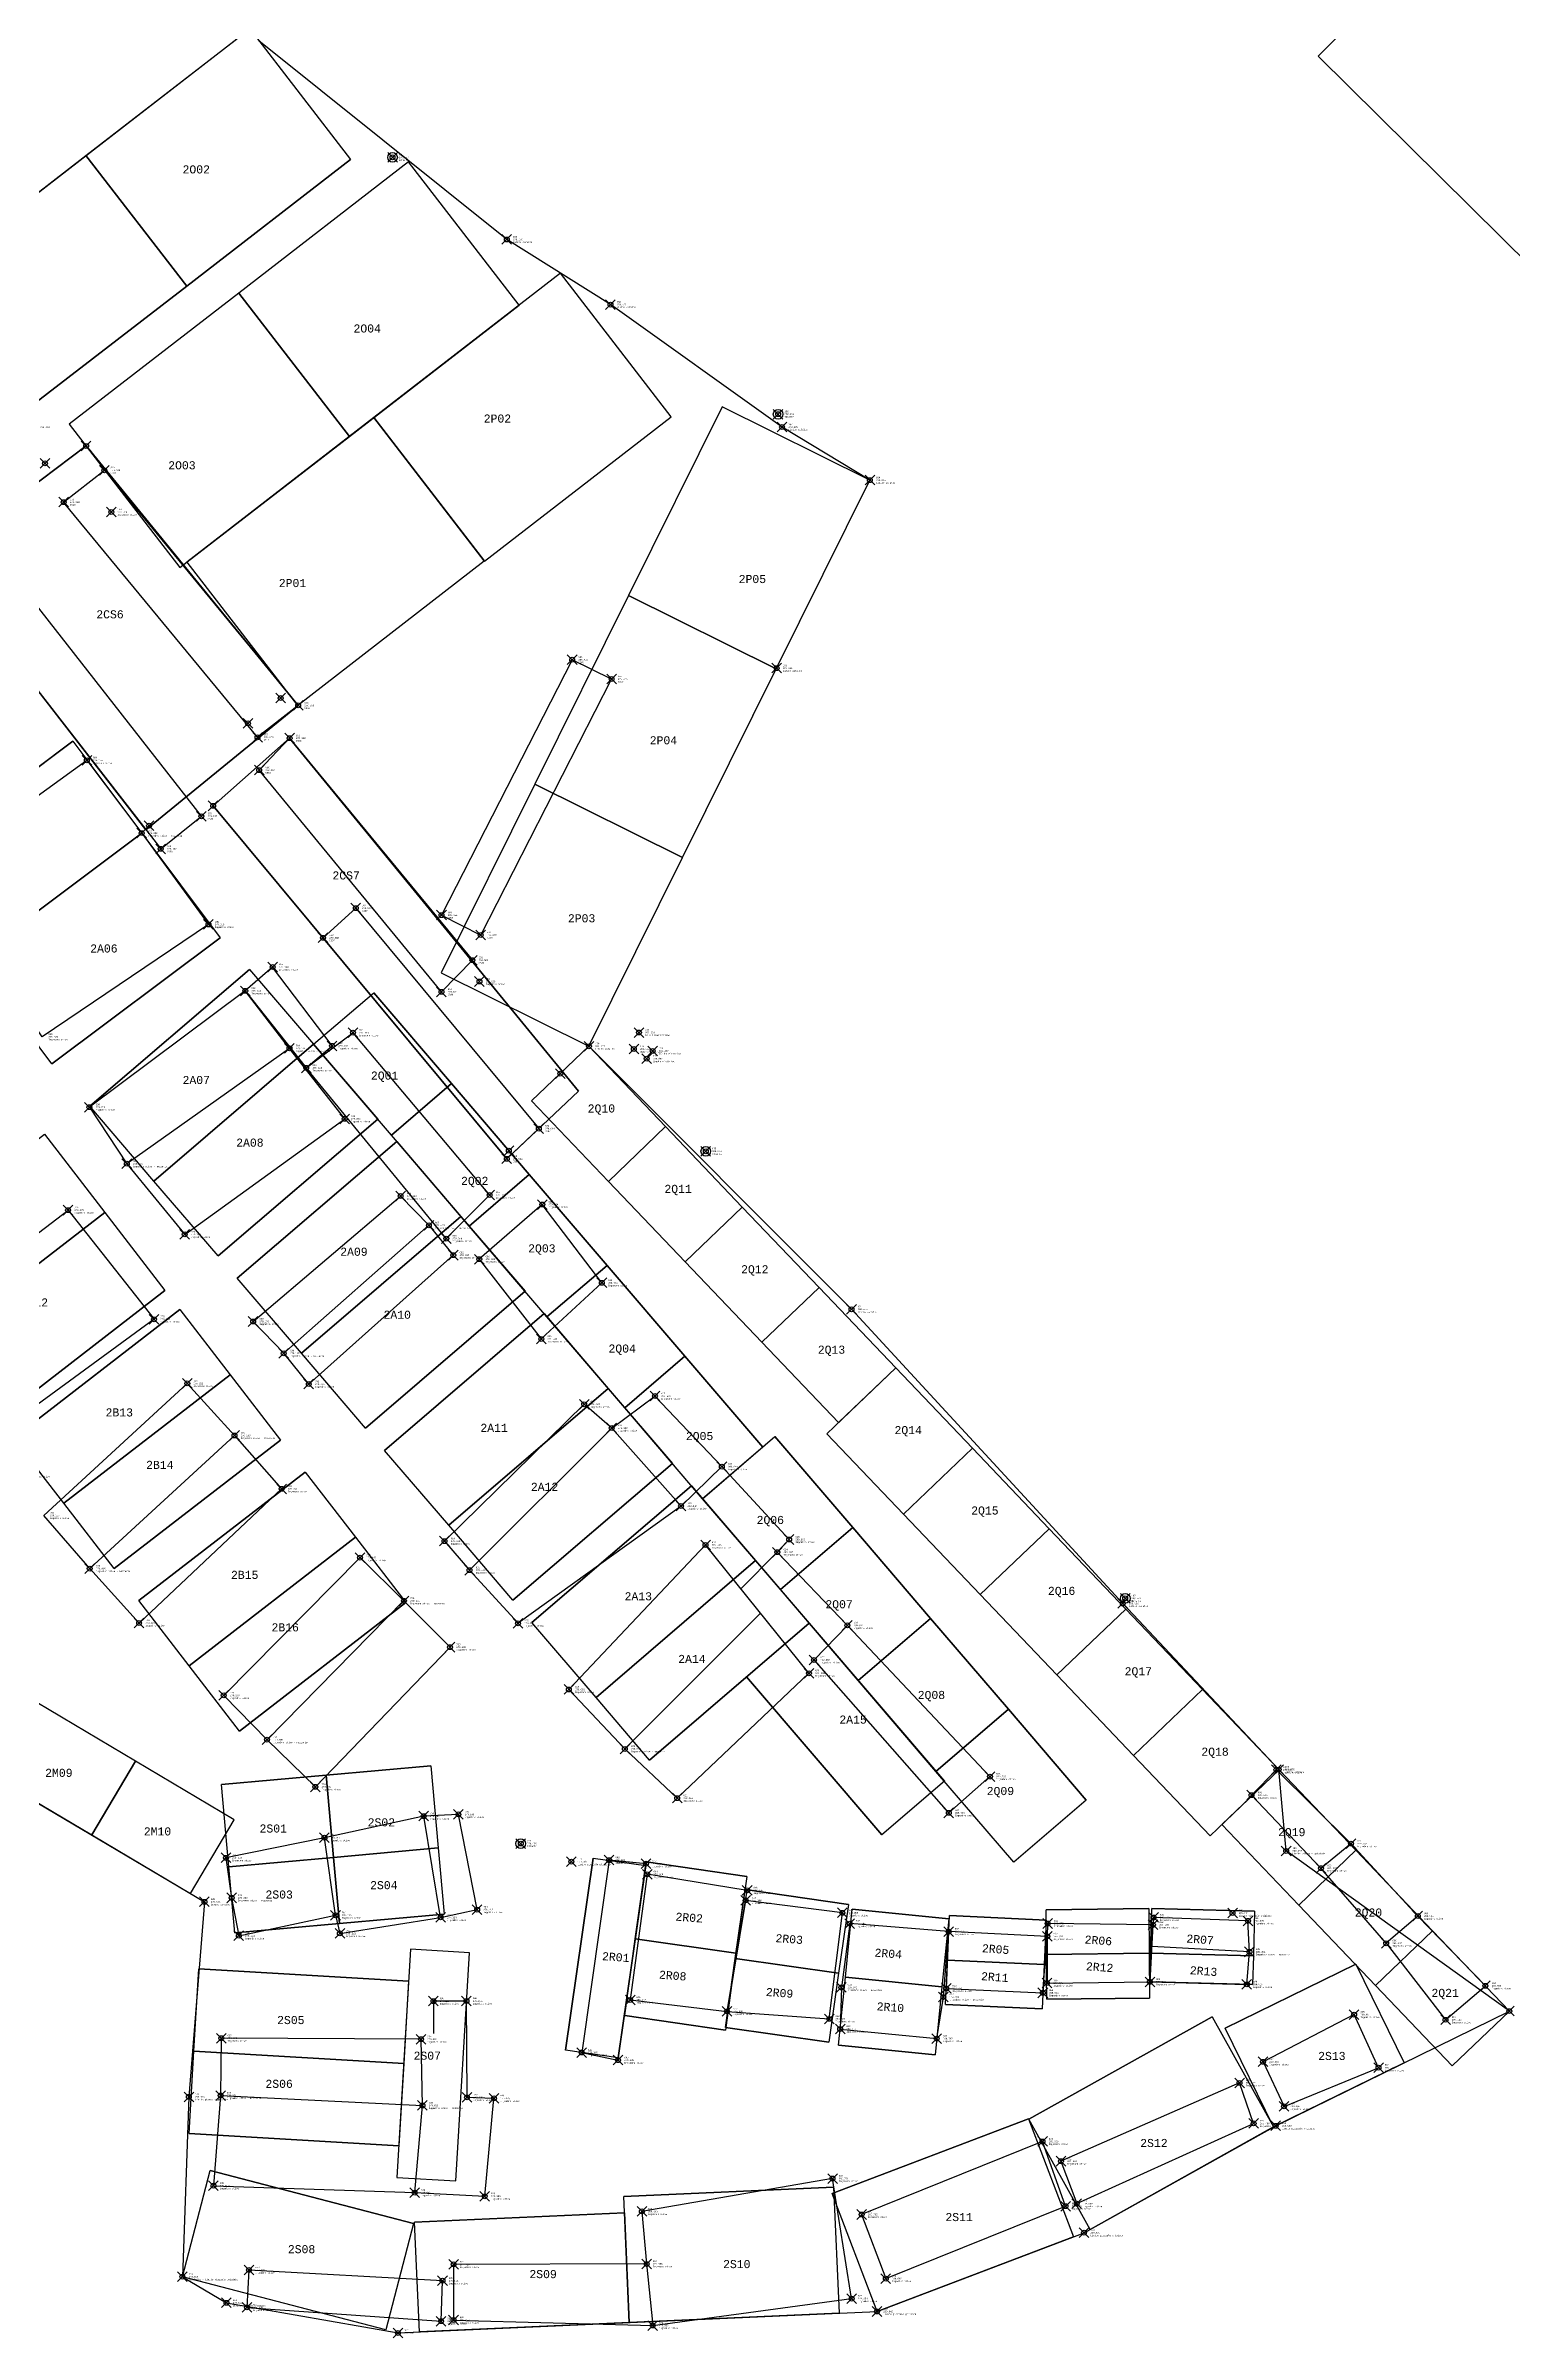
# Model space of a CAD drawing. Extents: x -300 to 752999, y -82189 to 306044.
# Drawn here: x 298409 to 389211, y 949 to 142459 of the extents above; entities that cross this region are included whole.
import ezdxf
from ezdxf.enums import TextEntityAlignment as Align

# ---------------------------------------------------------------- set-up
doc = ezdxf.new("R2010")
doc.units = 0
doc.header["$PDMODE"] = 35
doc.header["$PDSIZE"] = 300
for name, color, linetype, lineweight in [('WF ingombro stive 2', 1, 'Continuous', 30), ('WF lato di accesso', 40, 'Continuous', 30), ('WF piazzole', 6, 'Continuous', 30)]:
    doc.layers.add(name, color=color, linetype=linetype, lineweight=lineweight)
doc.layers.add('WF nome aree GPS', color=7, linetype='Continuous')
doc.layers.add('WF nuovi punti', color=6, linetype='Continuous')
doc.styles.get("Standard").update_dxf_attribs({"font": 'consola.ttf', "height": 500})
picture_1 = doc.add_image_def('image1.png', size_in_pixel=(2160, 1440))

# ---------------------------------------------------------------- blocks, each defined once
blk = doc.blocks.new('rilievo 2')
at = {"color": 8}
for p, q in [((389071, -472403), (379769, -479413, -1495)), ((402192, -488448, -1924), (389071, -472403)), ((379769, -479413, -1495), (392754, -496141, -1795)), ((392754, -496141, -1795), (402192, -488448, -1924)), ((401659, -490472, -1933), (396928, -494658, -1865)), ((419536, -512303, -1951), (401659, -490472, -1933)), ((396928, -494658, -1865), (415097, -516482, -1944)), ((415097, -516482, -1944), (419536, -512303, -1951))]:
    blk.add_line(p, q, dxfattribs=at)
for points in [[(377957, -551519, -1580), (396391, -562427, -1455), (395427, -574492, -1317), (395026, -585611, -1377), (397751, -587224, -1981), (408367, -589089, -2210), (438006, -587763, -2348), (450817, -582890, -2520), (462675, -576278, -2454), (477131, -569186, -2633), (463320, -559281, -2554), (462858, -554252, -2417), (453210, -543978, -2458), (436425, -525791, -2385), (420179, -509524, -2064), (431791, -486142, -2181), (437562, -474517, -1956), (432131, -471235, -1903), (421510, -463664, -1858), (415096, -459635, -1816), (399752, -447354, -1648)], [(382780, -503622, -1672), (392506, -496343, -1791)], [(401649, -509653, -1843), (391588, -516788, -1688)], [(401296, -528511, -1867), (410278, -520596, -1916)], [(421587, -533133, -1983), (424264, -531154, -2085), (428403, -535519, -2122), (425881, -537955, -2046)], [(421587, -533133, -1983), (425881, -537955, -2046), (415793, -545205, -1872), (412792, -541920, -1829)], [(389292, -541824, -1156), (398253, -533590, -1788)], [(428403, -535519, -2122), (432567, -540025, -2096), (431834, -540810, -2010), (429576, -543068, -2063)], [(418937, -549298, -1909), (422403, -552975, -1899), (425641, -556017, -1906), (433792, -548296, -2137), (427396, -540363, -2025), (418937, -549298, -1909)], [(434108, -547473, -2086), (436173, -545333, -2119), (431834, -540810, -2010)], [(400261, -552403, -1693), (408719, -543804, -1748)], [(422403, -552975, -1899), (430797, -544581, -2085)], [(436173, -545333, -2119), (444994, -554686, -2254), (442445, -556926, -2228), (434108, -547473, -2086)], [(404499, -563260, -1873), (404770, -564382, -1870), (411005, -563390, -1877), (409958, -557129, -1846), (403814, -558463, -1789)], [(411005, -563390, -1877), (413263, -562912, -1887), (412103, -557024, -1851), (409958, -557129, -1846)], [(465473, -560350, -2460), (467330, -558833, -2639), (471465, -563309, -2444), (469510, -564992, -2454), (465473, -560350, -2460)], [(469510, -564992, -2454), (473181, -569722, -2475), (475648, -567625, -2485), (471465, -563309, -2444)], [(461050, -565522, -2530), (455004, -565196, -2384)], [(412638, -574521, -1951), (412603, -568564, -1906), (410561, -568568, -1868), (410561, -570568, -1868)], [(397393, -574408, -1720), (409879, -575021, -1906)], [(409402, -580413, -1923), (413729, -580637, -1938), (414305, -574581, -1917), (412638, -574521, -1951)], [(423749, -584822, -2135), (411806, -584847, -1972), (411800, -588289, -2092), (424127, -588631, -1635)]]:
    blk.add_polyline3d(points, dxfattribs=at)
at = {"color": 1}
for points in [[(390196, -473910, -1646), (402192, -488448, -1924), (399675, -490419, -1966), (387678, -475877, -1633)], [(384664, -480543, -1622), (382178, -482538, -1566), (393683, -497319, -1795), (396201, -495301, -1854)], [(411057, -501414, -2060), (413481, -502645, -2065), (421582, -486816, -2046), (419142, -485623, -2042)], [(399778, -492449, -1985), (401659, -490472, -1933), (412968, -504203, -2023), (411054, -506163, -1970)], [(403726, -502818, -1908), (405753, -500982, -1940), (417077, -514618, -1947), (415097, -516482, -1944)]]:
    blk.add_polyline3d(points, close=True, dxfattribs=at)
at = {"color": 8}
for points in [[(389114, -491843, -1792), (392506, -496343, -1791), (396638, -501993, -1839), (386353, -508947, -1682), (382780, -503622, -1672), (379429, -498842, -1561)], [(400608, -504624, -1853), (398914, -506100, -1848), (402688, -510860, -1846), (404286, -509500, -1852)], [(398914, -506100, -1848), (389272, -513293, -1682), (391588, -516788, -1688), (395169, -521155, -1838), (405069, -514014, -1918), (401649, -509653, -1843)], [(405576, -508685, -1878), (414034, -518722, -1947), (411355, -521417, -1946), (402688, -510860, -1846)], [(408527, -518786, -1879), (410278, -520596, -1916), (411786, -522443, -1959), (402844, -530413, -1878), (401296, -528511, -1867), (399401, -526544, -1817)], [(417296, -519313, -1967), (413393, -522691, -1941), (417231, -527624, -1998), (420978, -524152, -2036)], [(387951, -519659, -1616), (393272, -526405, -1688), (383711, -533397, -1597), (378575, -526813, -1499)], [(386452, -538535, -1704), (395327, -530373, -1769), (398253, -533590, -1788), (401162, -536895, -1750), (392346, -545189, -1588), (389292, -541824, -1156)], [(411241, -540125, -1890), (412792, -541920, -1829), (421587, -533133, -1983), (419887, -531663, -1989)], [(397583, -549663, -1712), (400261, -552403, -1693), (403251, -555320, -1760), (411585, -546682, -1823), (408734, -543819, -1748), (406017, -541146, -1744)], [(461177, -555831, -2445), (465473, -560350, -2460), (467330, -558833, -2639), (462716, -554261, -2444)], [(398071, -562182, -1760), (398516, -564527, -1808), (404499, -563260, -1873), (403814, -558463, -1789), (397719, -559707, -1641)], [(423712, -560071, -1959), (421430, -559852, -1931), (419730, -571749, -1973), (421976, -572218, -1986)], [(429970, -561720, -2052), (423790, -560727, -1943), (422732, -568498, -2024), (428723, -569205, -2083)], [(435862, -563106, -2184), (429876, -562341, -1905), (428723, -569205, -2083), (435053, -569669, -2170)], [(442432, -564272, -2343), (436313, -563779, -2226), (435797, -567724, -2120), (435726, -570294, -2166), (441701, -570888, -2245), (442108, -568315, -2181)], [(448540, -564564, -2380), (442432, -564272, -2343), (442287, -567785, -2195), (448264, -568057, -2327)], [(455076, -563850, -2402), (448562, -563769, -2420), (448540, -564564, -2380), (448528, -567453, -2298), (454887, -567379, -2353)], [(460884, -567533, -2462), (461050, -565522, -2530), (460958, -563607, -2462), (455116, -563395, -2442), (455076, -563850, -2402), (454887, -567379, -2353)], [(467524, -569403, -2500), (461888, -572321, -2425), (463190, -575076, -2505), (469037, -572685, -2606)], [(396948, -579986, -1932), (409402, -580413, -1923), (409879, -575021, -1906), (409793, -570926, -1903), (397429, -570864, -1838), (397393, -574408, -1720)], [(460436, -573627, -2465), (449384, -578467, -2342), (450360, -581094, -2394), (461306, -576130, -2496)], [(449669, -581251, -2289), (448246, -577248, -2294), (437050, -581764, -2209), (438546, -585727, -2348)], [(436436, -586966, -2338), (435253, -579541, -2230), (423454, -581572, -2046), (423749, -584822, -2135), (424127, -588631, -1635)], [(411119, -585858, -1960), (399146, -585198, -1910), (399019, -587506, -2084), (411031, -588361, -2092)]]:
    blk.add_polyline3d(points, close=True, dxfattribs=at)
at = {"color": 1}
for centre in [(408027, -454559, -1799), (431887, -470441, -1896), (427411, -516021, -2067), (453362, -543663, -2469), (415962, -558827, -1865)]:
    blk.add_circle(centre, 300, dxfattribs=at)
at = {"color": 8}
for p in [(408027, -454559, -1799), (415096, -459635, -1816), (421510, -463664, -1858), (431887, -470441, -1896), (432131, -471235, -1903), (390196, -473910, -1646), (437562, -474517, -1956), (387678, -475877, -1633), (390625, -476489, -1645), (419142, -485623, -2042), (431791, -486142, -2181), (421582, -486816, -2046), (402192, -488448, -1924), (399675, -490419, -1966), (401659, -490472, -1933), (389114, -491843, -1792), (399778, -492449, -1985), (392506, -496343, -1791), (396201, -495301, -1854), (393683, -497319, -1795), (396638, -501993, -1839), (405753, -500982, -1940), (411057, -501414, -2060), (403726, -502818, -1908), (413481, -502645, -2065), (400608, -504624, -1853), (412968, -504203, -2023), (398914, -506100, -1848), (411054, -506163, -1970), (413405, -505521, -2067), (405576, -508685, -1878), (423273, -508677, -2031), (401649, -509653, -1843), (404286, -509500, -1852), (420179, -509524, -2064), (422959, -509696, -2133), (423756, -510291, -2029), (424122, -509815, -2060), (402688, -510860, -1846), (389272, -513293, -1682), (405069, -514014, -1918), (417077, -514618, -1947), (415097, -516482, -1944), (427411, -516021, -2067), (391588, -516788, -1688), (408527, -518786, -1879), (414034, -518722, -1947), (417296, -519313, -1967), (387951, -519659, -1616), (410278, -520596, -1916), (395169, -521155, -1838), (411355, -521417, -1946), (411786, -522443, -1959), (413393, -522691, -1941), (420978, -524152, -2036), (393272, -526405, -1688), (436425, -525791, -2385), (399401, -526544, -1817), (417231, -527624, -1998), (401296, -528511, -1867), (395327, -530373, -1769), (402844, -530413, -1878), (419887, -531663, -1989), (424264, -531154, -2085), (421587, -533133, -1983), (398253, -533590, -1788), (428403, -535519, -2122), (401162, -536895, -1750), (425881, -537955, -2046), (411241, -540125, -1890), (427396, -540363, -2025), (432567, -540025, -2096), (389292, -541824, -1156), (406017, -541146, -1744), (412792, -541920, -1829), (431834, -540810, -2010), (408734, -543819, -1748), (453210, -543978, -2458), (453362, -543663, -2469), (392346, -545189, -1588), (415793, -545205, -1872), (436173, -545333, -2119), (411585, -546682, -1823), (434108, -547473, -2086), (433792, -548296, -2137), (397583, -549663, -1712), (418937, -549298, -1909), (400261, -552403, -1693), (422403, -552975, -1899), (444994, -554686, -2254), (462716, -554261, -2444), (462858, -554252, -2417), (403251, -555320, -1760), (425641, -556017, -1906), (461177, -555831, -2445), (409958, -557129, -1846), (412103, -557024, -1851), (442445, -556926, -2228), (403814, -558463, -1789), (415962, -558827, -1865), (467330, -558833, -2639), (397719, -559707, -1641), (419091, -559946, -1954), (421430, -559852, -1931), (423712, -560071, -1959), (463320, -559281, -2554), (465473, -560350, -2460), (423790, -560727, -1943), (429970, -561720, -2052), (396391, -562427, -1455), (398071, -562182, -1760), (413263, -562912, -1887), (429876, -562341, -1905), (435862, -563106, -2184), (460001, -563122, -2448), (398516, -564527, -1808), (404499, -563260, -1873), (404770, -564382, -1870), (411005, -563390, -1877), (436313, -563779, -2226), (442432, -564272, -2343), (448540, -564564, -2380), (448562, -563769, -2420), (455076, -563850, -2402), (455116, -563395, -2442), (460958, -563607, -2462), (471465, -563309, -2444), (461050, -565522, -2530), (469510, -564992, -2454), (448528, -567453, -2298), (454887, -567379, -2353), (410561, -568568, -1868), (412603, -568564, -1906), (422732, -568498, -2024), (435797, -567724, -2120), (442108, -568315, -2181), (442287, -567785, -2195), (448264, -568057, -2327), (460884, -567533, -2462), (475648, -567625, -2485), (428723, -569205, -2083), (435053, -569669, -2170), (467524, -569403, -2500), (473181, -569722, -2475), (477131, -569186, -2633), (397429, -570864, -1838), (409793, -570926, -1903), (435726, -570294, -2166), (441701, -570888, -2245), (419730, -571749, -1973), (421976, -572218, -1986), (461888, -572321, -2425), (469037, -572685, -2606), (395427, -574492, -1317), (397393, -574408, -1720), (412638, -574521, -1951), (460436, -573627, -2465), (409879, -575021, -1906), (414305, -574581, -1917), (463190, -575076, -2505), (448246, -577248, -2294), (461306, -576130, -2496), (462675, -576278, -2454), (449384, -578467, -2342), (396948, -579986, -1932), (435253, -579541, -2230), (409402, -580413, -1923), (413729, -580637, -1938), (423454, -581572, -2046), (449669, -581251, -2289), (450360, -581094, -2394), (437050, -581764, -2209), (450817, -582890, -2520), (395026, -585611, -1377), (399146, -585198, -1910), (411806, -584847, -1972), (423749, -584822, -2135), (438546, -585727, -2348), (397751, -587224, -1981), (411119, -585858, -1960), (436436, -586966, -2338), (399019, -587506, -2084), (411031, -588361, -2092), (411800, -588289, -2092), (424127, -588631, -1635), (438006, -587763, -2348), (408367, -589089, -2210)]:
    blk.add_point(p, dxfattribs=at)
for s, p in [('270.193', (408416, -454559, -1799)), ('191', (408416, -454392, -1799)), ('Idrante', (408416, -454726, -1799)), ('270.176', (415485, -459635, -1816)), ('189', (415485, -459468, -1816)), ('Limite asfalto', (415485, -459802, -1816)), ('188', (421899, -463498, -1858)), ('270.133', (421899, -463664, -1858)), ('Limite asfalto', (421899, -463831, -1858)), ('270.448', (386226, -471237, -1543)), ('186', (432276, -470274, -1896)), ('270.096', (432276, -470441, -1896)), ('Idrante', (432276, -470608, -1896)), ('187', (432520, -471068, -1903)), ('270.089', (432520, -471235, -1903)), ('Limite asfalto', (432520, -471402, -1903)), ('CS10', (390585, -474077, -1646)), ('549', (390585, -473743, -1646)), ('270.346', (390585, -473910, -1646)), ('184', (437951, -474350, -1956)), ('270.035', (437951, -474517, -1956)), ('Limite asfalto', (437951, -474683, -1956)), ('CS10', (388067, -476044, -1633)), ('550', (388067, -475710, -1633)), ('270.358', (388067, -475877, -1633)), ('270.346', (391014, -476489, -1645)), ('194', (391014, -476322, -1645)), ('Ingombro stive', (391014, -476656, -1645)), ('CS09', (419531, -485790, -2042)), ('565', (419531, -485456, -2042)), ('269.950', (419531, -485623, -2042)), ('566', (421971, -486649, -2046)), ('269.945', (421971, -486816, -2046)), ('183', (432180, -485976, -2181)), ('269.811', (432180, -486142, -2181)), ('Limite asfalto', (432180, -486309, -2181)), ('CS09', (421971, -486983, -2046)), ('CS10', (402581, -488615, -1924)), ('558', (402581, -488281, -1924)), ('270.068', (402581, -488448, -1924)), ('CS10', (400064, -490585, -1966)), ('557', (400064, -490252, -1966)), ('270.025', (400064, -490419, -1966)), ('CS08', (402048, -490638, -1933)), ('559', (402048, -490305, -1933)), ('270.058', (402048, -490472, -1933)), ('588', (389503, -491676, -1792)), ('270.199', (389503, -491843, -1792)), ('Ingombro stive', (389503, -492010, -1792)), ('560', (400167, -492282, -1985)), ('270.007', (400167, -492449, -1985)), ('CS08', (400167, -492616, -1985)), ('556', (396589, -495134, -1854)), ('270.137', (396589, -495301, -1854)), ('587', (392895, -496176, -1791)), ('270.200', (392895, -496343, -1791)), ('Ingombro stive - mezzeria', (392895, -496510, -1791)), ('CS06', (396589, -495468, -1854)), ('CS06', (394072, -497486, -1795)), ('555', (394072, -497152, -1795)), ('270.197', (394072, -497319, -1795)), ('567', (406142, -500815, -1940)), ('270.051', (406142, -500982, -1940)), ('586', (397027, -501827, -1839)), ('270.153', (397027, -501993, -1839)), ('Ingombro stive', (397027, -502160, -1839)), ('CS07', (406142, -501149, -1940)), ('CS09', (411446, -501581, -2060)), ('564', (411446, -501247, -2060)), ('269.932', (411446, -501414, -2060)), ('CS07', (404115, -502985, -1908)), ('568', (404115, -502651, -1908)), ('270.083', (404115, -502818, -1908)), ('CS09', (413870, -502812, -2065)), ('563', (413870, -502479, -2065)), ('269.926', (413870, -502645, -2065)), ('589', (400997, -504457, -1853)), ('270.138', (400997, -504624, -1853)), ('Ingombro stive', (400997, -504791, -1853)), ('CS08', (413357, -504370, -2023)), ('562', (413357, -504036, -2023)), ('269.968', (413357, -504203, -2023)), ('590', (399303, -505934, -1848)), ('270.143', (399303, -506100, -1848)), ('Ingombro stive', (399303, -506267, -1848)), ('CS08', (411443, -506330, -1970)), ('561', (411443, -505997, -1970)), ('270.021', (411443, -506163, -1970)), ('181', (413794, -505355, -2067)), ('269.925', (413794, -505521, -2067)), ('Ingombro stive', (413794, -505688, -2067)), ('585', (386742, -508781, -1682)), ('270.309', (386742, -508947, -1682)), ('Ingombro stive', (386742, -509114, -1682)), ('594', (402038, -509486, -1843)), ('592', (404675, -509333, -1852)), ('591', (405965, -508518, -1878)), ('270.113', (405965, -508685, -1878)), ('Ingombro stive', (405965, -508852, -1878)), ('174', (420568, -509358, -2064)), ('179', (423662, -508510, -2031)), ('269.961', (423662, -508677, -2031)), ('Palo illuminazione', (423662, -508844, -2031)), ('270.149', (402038, -509653, -1843)), ('Ingombro stive - mezzeria', (402038, -509819, -1843)), ('593', (403077, -510693, -1846)), ('270.145', (403077, -510860, -1846)), ('270.139', (404675, -509500, -1852)), ('Ingombro stive', (404675, -509666, -1852)), ('269.927', (420568, -509524, -2064)), ('Limite asfalto', (420568, -509691, -2064)), ('Quadro elettrico', (423348, -509862, -2133)), ('269.858', (423348, -509696, -2133)), ('178', (423348, -509529, -2133)), ('Quadro elettrico', (424145, -510458, -2029)), ('177', (424145, -510124, -2029)), ('269.962', (424145, -510291, -2029)), ('Quadro elettrico', (424511, -509982, -2060)), ('176', (424511, -509648, -2060)), ('269.932', (424511, -509815, -2060)), ('Ingombro stive', (403077, -511027, -1846)), ('598', (389661, -513126, -1682)), ('270.310', (389661, -513293, -1682)), ('Ingombro stive', (389661, -513459, -1682)), ('595', (405458, -513847, -1918)), ('270.073', (405458, -514014, -1918)), ('Ingombro stive', (405458, -514180, -1918)), ('CS07', (417466, -514785, -1947)), ('570', (417466, -514451, -1947)), ('270.044', (417466, -514618, -1947)), ('569', (415486, -516316, -1944)), ('270.048', (415486, -516482, -1944)), ('175', (427800, -515854, -2067)), ('269.924', (427800, -516021, -2067)), ('Idrante', (427800, -516188, -2067)), ('597', (391977, -516622, -1688)), ('270.303', (391977, -516788, -1688)), ('Ingombro stive - mezzeria', (391977, -516955, -1688)), ('CS07', (415486, -516649, -1944)), ('604', (408916, -518619, -1879)), ('270.113', (408916, -518786, -1879)), ('Ingombro stive', (408916, -518952, -1879)), ('270.045', (414423, -518722, -1947)), ('606', (414423, -518555, -1947)), ('Ingombro stive', (414423, -518889, -1947)), ('270.024', (417685, -519313, -1967)), ('607', (417685, -519146, -1967)), ('270.375', (388340, -519659, -1616)), ('774', (388340, -519492, -1616)), ('Ingombro stive', (388340, -519826, -1616)), ('270.076', (410667, -520596, -1916)), ('603', (410667, -520429, -1916)), ('Ingombro stive - mezzeria', (410667, -520763, -1916)), ('Ingombro stive', (417685, -519480, -1967)), ('596', (395558, -520988, -1838)), ('270.154', (395558, -521155, -1838)), ('Ingombro stive', (395558, -521322, -1838)), ('270.046', (411744, -521417, -1946)), ('605', (411744, -521251, -1946)), ('Ingombro stive', (411744, -521584, -1946)), ('270.032', (412175, -522443, -1959)), ('602', (412175, -522276, -1959)), ('Ingombro stive', (412175, -522610, -1959)), ('608', (413782, -522524, -1941)), ('270.050', (413782, -522691, -1941)), ('Ingombro stive', (413782, -522858, -1941)), ('269.955', (421367, -524152, -2036)), ('610', (421367, -523985, -2036)), ('Ingombro stive', (421367, -524318, -2036)), ('270.304', (393661, -526405, -1688)), ('775', (393661, -526238, -1688)), ('599', (399790, -526378, -1817)), ('171', (436814, -525624, -2385)), ('269.606', (436814, -525791, -2385)), ('Limite asfalto', (436814, -525958, -2385)), ('Ingombro stive', (393661, -526571, -1688)), ('270.175', (399790, -526544, -1817)), ('Ingombro stive', (399790, -526711, -1817)), ('609', (417620, -527457, -1998)), ('269.993', (417620, -527624, -1998)), ('Ingombro stive', (417620, -527791, -1998)), ('600', (401685, -528344, -1867)), ('270.125', (401685, -528511, -1867)), ('Ingombro stive - mezzeria', (401685, -528678, -1867)), ('270.222', (395716, -530373, -1769)), ('786', (395716, -530206, -1769)), ('Ingombro stive', (395716, -530540, -1769)), ('601', (403233, -530246, -1878)), ('270.113', (403233, -530413, -1878)), ('Ingombro stive', (403233, -530579, -1878)), ('613', (420276, -531496, -1989)), ('270.003', (420276, -531663, -1989)), ('Ingombro stive', (420276, -531830, -1989)), ('269.907', (424653, -531154, -2085)), ('611', (424653, -530987, -2085)), ('Ingombro stive', (424653, -531321, -2085)), ('787', (398642, -533423, -1788)), ('270.008', (421976, -533133, -1983)), ('612', (421976, -532966, -1983)), ('Ingombro stive', (421976, -533299, -1983)), ('270.203', (398642, -533590, -1788)), ('Ingombro stive - mezzeria', (398642, -533756, -1788)), ('Ingombro stive', (385634, -536141, -1648)), ('617', (428792, -535352, -2122)), ('269.869', (428792, -535519, -2122)), ('Ingombro stive', (428792, -535686, -2122)), ('270.241', (401551, -536895, -1750)), ('788', (401551, -536728, -1750)), ('Ingombro stive', (401551, -537062, -1750)), ('616', (426270, -537788, -2046)), ('270.287', (386841, -538535, -1704)), ('785', (386841, -538368, -1704)), ('Ingombro stive', (386841, -538702, -1704)), ('269.946', (426270, -537955, -2046)), ('Ingombro stive', (426270, -538121, -2046)), ('270.101', (411630, -540125, -1890)), ('614', (411630, -539958, -1890)), ('Ingombro stive', (411630, -540292, -1890)), ('269.966', (427785, -540363, -2025)), ('618', (427785, -540197, -2025)), ('Ingombro stive', (427785, -540530, -2025)), ('625', (432956, -539858, -2096)), ('269.895', (432956, -540025, -2096)), ('Ingombro stive', (432956, -540192, -2096)), ('790', (389681, -541657, -1156)), ('270.836', (389681, -541824, -1156)), ('Ingombro stive - mezzeria', (389681, -541991, -1156)), ('270.247', (406406, -541146, -1744)), ('793', (406406, -540980, -1744)), ('Ingombro stive', (406406, -541313, -1744)), ('615', (413181, -541753, -1829)), ('270.163', (413181, -541920, -1829)), ('269.982', (432223, -540810, -2010)), ('624', (432223, -540643, -2010)), ('Ingombro stive', (432223, -540977, -2010)), ('Ingombro stive', (413181, -542087, -1829)), ('270.244', (409123, -543819, -1748)), ('794', (409123, -543652, -1748)), ('Ingombro stive - mezzeria', (409123, -543986, -1748)), ('269.533', (453599, -543978, -2458)), ('166', (453599, -543811, -2458)), ('Limite asfalto', (453599, -544145, -2458)), ('269.522', (453751, -543663, -2469)), ('167', (453751, -543496, -2469)), ('Idrante', (453751, -543829, -2469)), ('270.403', (392735, -545189, -1588)), ('789', (392735, -545022, -1588)), ('Ingombro stive', (392735, -545355, -1588)), ('225', (416182, -545039, -1872)), ('270.120', (416182, -545205, -1872)), ('Ingombro stive', (416182, -545372, -1872)), ('269.872', (436562, -545333, -2119)), ('623', (436562, -545166, -2119)), ('Ingombro stive', (436562, -545500, -2119)), ('270.169', (411974, -546682, -1823)), ('795', (411974, -546516, -1823)), ('Ingombro stive', (411974, -546849, -1823)), ('269.906', (434497, -547473, -2086)), ('622', (434497, -547306, -2086)), ('Ingombro stive', (434497, -547640, -2086)), ('628', (434181, -548130, -2137)), ('269.855', (434181, -548296, -2137)), ('Ingombro stive', (434181, -548463, -2137)), ('270.279', (397972, -549663, -1712)), ('792', (397972, -549496, -1712)), ('Ingombro stive', (397972, -549830, -1712)), ('619', (419326, -549131, -1909)), ('270.082', (419326, -549298, -1909)), ('Ingombro stive', (419326, -549464, -1909)), ('270.298', (400650, -552403, -1693)), ('791', (400650, -552236, -1693)), ('Ingombro stive - mezzeria', (400650, -552570, -1693)), ('620', (422792, -552809, -1899)), ('270.093', (422792, -552975, -1899)), ('Ingombro stive - mezzeria', (422792, -553142, -1899)), ('626', (445383, -554519, -2254)), ('269.737', (445383, -554686, -2254)), ('269.547', (463105, -554261, -2444)), ('657', (463105, -554095, -2444)), ('Ingombro stive', (463105, -554428, -2444)), ('269.575', (463247, -554252, -2417)), ('158', (463247, -554085, -2417)), ('Limite asfalto', (463247, -554419, -2417)), ('270.231', (403640, -555320, -1760)), ('796', (403640, -555153, -1760)), ('Ingombro stive', (403640, -555487, -1760)), ('621', (426030, -555850, -1906)), ('270.086', (426030, -556017, -1906)), ('Ingombro stive', (426030, -556183, -1906)), ('Ingombro stive', (445383, -554852, -2254)), ('658', (461566, -555664, -2445)), ('269.546', (461566, -555831, -2445)), ('Ingombro stive', (461566, -555998, -2445)), ('270.145', (410347, -557129, -1846)), ('706', (410347, -556963, -1846)), ('Ingombro stive', (410347, -557296, -1846)), ('270.140', (412492, -557024, -1851)), ('705', (412492, -556857, -1851)), ('Ingombro stive', (412492, -557191, -1851)), ('627', (442834, -556760, -2228)), ('269.763', (442834, -556926, -2228)), ('Ingombro stive', (442834, -557093, -2228)), ('270.203', (404203, -558463, -1789)), ('707', (404203, -558296, -1789)), ('Ingombro stive', (404203, -558630, -1789)), ('222', (416351, -558660, -1865)), ('270.126', (416351, -558827, -1865)), ('Idrante', (416351, -558994, -1865)), ('664', (467719, -558666, -2639)), ('269.352', (467719, -558833, -2639)), ('Ingombro stive', (467719, -558999, -2639)), ('270.350', (398108, -559707, -1641)), ('708', (398108, -559541, -1641)), ('Ingombro stive', (398108, -559874, -1641)), ('221', (419480, -559780, -1954)), ('270.037', (419480, -559946, -1954)), ('Limite piazzale ghiaiato', (419480, -560113, -1954)), ('643', (421819, -559685, -1931)), ('270.060', (421819, -559852, -1931)), ('Ingombro stive', (421819, -560018, -1931)), ('270.032', (424101, -560071, -1959)), ('642', (424101, -559904, -1959)), ('Ingombro stive', (424101, -560237, -1959)), ('159', (463709, -559115, -2554)), ('269.438', (463709, -559281, -2554)), ('Limite piazzale ghiaiato', (463709, -559448, -2554)), ('659', (465862, -560184, -2460)), ('269.532', (465862, -560350, -2460)), ('270.049', (424179, -560727, -1943)), ('641', (424179, -560560, -1943)), ('Ingombro stive', (424179, -560894, -1943)), ('269.940', (430359, -561720, -2052)), ('640', (430359, -561553, -2052)), ('Ingombro stive', (465862, -560517, -2460)), ('270.536', (396780, -562427, -1455)), ('138', (396780, -562260, -1455)), ('Limite asfalto', (396780, -562594, -1455)), ('270.232', (398460, -562182, -1760)), ('699', (398460, -562015, -1760)), ('Ingombro stive - mezzeria', (398460, -562348, -1760)), ('270.119', (404888, -563260, -1873)), ('701', (404888, -563093, -1873)), ('703', (411394, -563223, -1877)), ('270.105', (413652, -562912, -1887)), ('704', (413652, -562745, -1887)), ('Ingombro stive', (413652, -563079, -1887)), ('639', (430265, -562175, -1905)), ('270.086', (430265, -562341, -1905)), ('Ingombro stive', (430265, -562508, -1905)), ('Ingombro stive', (430359, -561887, -2052)), ('269.808', (436251, -563106, -2184)), ('638', (436251, -562939, -2184)), ('632', (455505, -563228, -2442)), ('160', (460390, -562955, -2448)), ('269.544', (460390, -563122, -2448)), ('663', (471854, -563142, -2444)), ('270.184', (398905, -564527, -1808)), ('700', (398905, -564360, -1808)), ('Ingombro stive', (404888, -563427, -1873)), ('270.121', (405159, -564382, -1870)), ('702', (405159, -564216, -1870)), ('Ingombro stive', (405159, -564549, -1870)), ('270.114', (411394, -563390, -1877)), ('Ingombro stive', (411394, -563557, -1877)), ('Ingombro stive', (436251, -563273, -2184)), ('637', (436702, -563612, -2226)), ('269.765', (436702, -563779, -2226)), ('Ingombro stive', (436702, -563946, -2226)), ('269.648', (442821, -564272, -2343)), ('636', (442821, -564105, -2343)), ('Ingombro stive', (442821, -564439, -2343)), ('635', (448929, -564397, -2380)), ('269.612', (448929, -564564, -2380)), ('634', (448951, -563602, -2420)), ('269.572', (448951, -563769, -2420)), ('Ingombro stive', (448951, -563936, -2420)), ('633', (455465, -563684, -2402)), ('269.589', (455465, -563850, -2402)), ('Ingombro stive', (455465, -564017, -2402)), ('269.549', (455505, -563395, -2442)), ('Ingombro stive', (455505, -563561, -2442)), ('Limite piazzale ghiaiato', (460390, -563289, -2448)), ('631', (461347, -563440, -2462)), ('269.529', (461347, -563607, -2462)), ('Ingombro stive', (461347, -563774, -2462)), ('269.548', (471854, -563309, -2444)), ('Ingombro stive', (471854, -563475, -2444)), ('Ingombro stive', (398905, -564694, -1808)), ('Ingombro stive', (448929, -564731, -2380)), ('269.462', (461439, -565522, -2530)), ('630', (461439, -565355, -2530)), ('Ingombro stive - mezzeria', (461439, -565689, -2530)), ('269.537', (469899, -564992, -2454)), ('660', (469899, -564825, -2454)), ('Ingombro stive', (469899, -565159, -2454)), ('655', (448917, -567286, -2298)), ('269.693', (448917, -567453, -2298)), ('656', (455276, -567213, -2353)), ('269.638', (455276, -567379, -2353)), ('629', (461273, -567366, -2462)), ('662', (476037, -567458, -2485)), ('270.123', (410950, -568568, -1868)), ('695', (410950, -568402, -1868)), ('Ingombro stive', (410950, -568735, -1868)), ('696', (412992, -568397, -1906)), ('270.085', (412992, -568564, -1906)), ('Ingombro stive', (412992, -568731, -1906)), ('269.967', (423121, -568498, -2024)), ('646', (423121, -568332, -2024)), ('Ingombro stive', (423121, -568665, -2024)), ('650', (436186, -567557, -2120)), ('269.872', (436186, -567724, -2120)), ('Ingombro stive - mezzeria', (436186, -567891, -2120)), ('269.810', (442497, -568315, -2181)), ('652', (442497, -568148, -2181)), ('Ingombro stive - mezzeria', (442497, -568481, -2181)), ('269.796', (442676, -567785, -2195)), ('653', (442676, -567618, -2195)), ('Ingombro stive', (442676, -567952, -2195)), ('654', (448653, -567890, -2327)), ('269.665', (448653, -568057, -2327)), ('Ingombro stive', (448653, -568224, -2327)), ('Ingombro stive', (448917, -567620, -2298)), ('Ingombro stive', (455276, -567546, -2353)), ('269.529', (461273, -567533, -2462)), ('Ingombro stive', (461273, -567700, -2462)), ('269.506', (476037, -567625, -2485)), ('Ingombro stive', (476037, -567792, -2485)), ('269.909', (429112, -569205, -2083)), ('647', (429112, -569038, -2083)), ('Ingombro stive', (429112, -569372, -2083)), ('269.821', (435442, -569669, -2170)), ('648', (435442, -569502, -2170)), ('Ingombro stive', (435442, -569836, -2170)), ('269.825', (436115, -570294, -2166)), ('649', (436115, -570127, -2166)), ('665', (467913, -569236, -2500)), ('269.491', (467913, -569403, -2500)), ('Ingombro stive', (467913, -569570, -2500)), ('269.516', (473570, -569722, -2475)), ('661', (473570, -569555, -2475)), ('Ingombro stive', (473570, -569889, -2475)), ('270.153', (397817, -570864, -1838)), ('697', (397817, -570697, -1838)), ('Ingombro stive', (397817, -571031, -1838)), ('694', (410182, -570760, -1903)), ('270.089', (410182, -570926, -1903)), ('Ingombro stive', (410182, -571093, -1903)), ('644', (420119, -571582, -1973)), ('270.018', (420119, -571749, -1973)), ('Ingombro stive', (436115, -570461, -2166)), ('269.747', (442090, -570888, -2245)), ('651', (442090, -570722, -2245)), ('Ingombro stive', (442090, -571055, -2245)), ('Ingombro stive', (420119, -571916, -1973)), ('270.006', (422365, -572218, -1986)), ('645', (422365, -572051, -1986)), ('Ingombro stive', (422365, -572384, -1986)), ('269.567', (462277, -572321, -2425)), ('667', (462277, -572154, -2425)), ('Ingombro stive', (462277, -572488, -2425)), ('666', (469426, -572518, -2606)), ('269.385', (469426, -572685, -2606)), ('Ingombro stive', (469426, -572852, -2606)), ('270.674', (395816, -574492, -1317)), ('139', (395816, -574326, -1317)), ('270.271', (397782, -574408, -1720)), ('698', (397782, -574242, -1720)), ('Ingombro stive - mezzeria', (397782, -574575, -1720)), ('270.040', (413027, -574521, -1951)), ('692', (413027, -574355, -1951)), ('691', (414694, -574414, -1917)), ('270.075', (414694, -574581, -1917)), ('670', (460825, -573461, -2465)), ('269.527', (460825, -573627, -2465)), ('Ingombro stive', (460825, -573794, -2465)), ('Limite piazzale ghiaiato', (395816, -574659, -1317)), ('270.086', (410267, -575021, -1906)), ('693', (410267, -574854, -1906)), ('Ingombro stive - mezzeria', (410267, -575188, -1906)), ('Ingombro stive', (413027, -574688, -1951)), ('Ingombro stive', (414694, -574748, -1917)), ('669', (461695, -575963, -2496)), ('269.486', (463579, -575076, -2505)), ('668', (463579, -574909, -2505)), ('Ingombro stive', (463579, -575243, -2505)), ('674', (448635, -577081, -2294)), ('269.698', (448635, -577248, -2294)), ('Ingombro stive', (448635, -577415, -2294)), ('269.496', (461695, -576130, -2496)), ('Ingombro stive', (461695, -576297, -2496)), ('269.538', (463064, -576278, -2454)), ('153', (463064, -576111, -2454)), ('Limite piazzale ghiaiato', (463064, -576445, -2454)), ('671', (449773, -578300, -2342)), ('269.649', (449773, -578467, -2342)), ('Ingombro stive', (449773, -578634, -2342)), ('688', (397337, -579819, -1932)), ('270.060', (397337, -579986, -1932)), ('Ingombro stive', (397337, -580153, -1932)), ('269.761', (435642, -579541, -2230)), ('678', (435642, -579375, -2230)), ('Ingombro stive', (435642, -579708, -2230)), ('270.068', (409791, -580413, -1923)), ('689', (409791, -580247, -1923)), ('Ingombro stive', (409791, -580580, -1923)), ('270.053', (414118, -580637, -1938)), ('690', (414118, -580471, -1938)), ('Ingombro stive', (414118, -580804, -1938)), ('679', (423843, -581406, -2046)), ('269.946', (423843, -581572, -2046)), ('675', (437439, -581597, -2209)), ('673', (450058, -581084, -2289)), ('269.703', (450058, -581251, -2289)), ('Ingombro stive', (450058, -581418, -2289)), ('672', (450749, -580927, -2394)), ('269.598', (450749, -581094, -2394)), ('Ingombro stive', (450749, -581260, -2394)), ('Ingombro stive', (423843, -581739, -2046)), ('269.782', (437439, -581764, -2209)), ('Ingombro stive', (437439, -581930, -2209)), ('150', (451206, -582723, -2520)), ('269.472', (451206, -582890, -2520)), ('Limite piazzale ghiaiato', (451206, -583057, -2520)), ('140', (395415, -585444, -1377)), ('270.614', (395415, -585611, -1377)), ('Picchetto - Limite piazzale ghiaiato', (395415, -585778, -1377)), ('686', (399535, -585031, -1910)), ('270.081', (399535, -585198, -1910)), ('Ingombro stive', (399535, -585365, -1910)), ('685', (411508, -585691, -1960)), ('270.031', (411508, -585858, -1960)), ('270.019', (412195, -584847, -1972)), ('681', (412195, -584681, -1972)), ('Ingombro stive', (412195, -585014, -1972)), ('269.856', (424138, -584822, -2135)), ('680', (424138, -584655, -2135)), ('Ingombro stive', (424138, -584988, -2135)), ('676', (438935, -585561, -2348)), ('269.643', (438935, -585727, -2348)), ('Ingombro stive', (438935, -585894, -2348)), ('141', (398140, -587058, -1981)), ('270.011', (398140, -587224, -1981)), ('Ingombro stive', (411508, -586024, -1960)), ('677', (436825, -586799, -2338)), ('269.654', (436825, -586966, -2338)), ('Ingombro stive', (436825, -587133, -2338)), ('Limite piazzale ghiaiato', (398140, -587391, -1981)), ('269.908', (399408, -587506, -2084)), ('687', (399408, -587339, -2084)), ('Ingombro stive', (399408, -587672, -2084)), ('269.899', (411420, -588361, -2092)), ('684', (411420, -588195, -2092)), ('Ingombro stive', (411420, -588528, -2092)), ('682', (412189, -588123, -2092)), ('269.899', (412189, -588289, -2092)), ('Ingombro stive', (412189, -588456, -2092)), ('270.357', (424515, -588631, -1635)), ('683', (424515, -588464, -1635)), ('149', (438395, -587597, -2348)), ('269.643', (438395, -587763, -2348)), ('Limite piazzale ghiaiato', (438395, -587930, -2348)), ('142', (408756, -588922, -2210)), ('269.782', (408756, -589089, -2210)), ('Ingombro stive', (424515, -588798, -1635))]:
    blk.add_text(s, height=100, dxfattribs=at).set_placement(p, align=Align.MIDDLE_LEFT)

msp = doc.modelspace()

# ---------------------------------------------------------------- linework, layer by layer
at = {"layer": 'WF ingombro stive 2'}
for points in [[(310877, 143381), (304791, 151252), (284734, 135759), (290820, 127887)], [(311030, 143499), (317266, 135427), (307133, 127600), (300897, 135672)], [(300897, 135672), (307133, 127600), (297000, 119772), (290765, 127845)], [(298330, 75148), (302059, 70321), (291771, 62374), (288042, 67201)], [(320128, 74705), (324097, 70072), (314224, 61615), (310255, 66247)], [(302059, 70321), (305786, 65496), (295498, 57549), (291771, 62374)], [(324097, 70072), (328065, 65439), (318192, 56982), (314224, 61615)], [(306703, 64309), (309819, 60275), (299530, 52329), (296415, 56362)], [(309819, 60275), (312936, 56239), (302648, 48292), (299530, 52329)], [(314460, 54266), (317578, 50230), (307290, 42283), (304172, 46319)], [(317578, 50230), (320696, 46194), (310407, 38247), (307290, 42283)]]:
    msp.add_lwpolyline(points, close=True, dxfattribs=at)
for points, elevation in [([(327703, 126414), (320856, 135277), (310361, 127171), (317208, 118307)], -1838), ([(337105, 119524), (330262, 128391), (318704, 119463), (325547, 110597)], -1838), ([(317208, 118307), (310361, 127171), (299867, 119065), (306713, 110201)], -1838), ([(325543, 110602), (318704, 119463), (307147, 110535), (313986, 101674)], -1838), ([(349401, 115601), (340265, 120137), (334471, 108468), (343606, 103932)], -2064), ([(343606, 103932), (334471, 108468), (328676, 96799), (337812, 92262)], -2064), ([(300091, 99459), (304345, 93774), (293936, 85986), (289682, 91670)], -1791), ([(337812, 92262), (328676, 96799), (322882, 85129), (332017, 80593)], -2064), ([(304345, 93774), (309198, 87289), (298789, 79500), (293936, 85986)], -1791), ([(311012, 85347), (314980, 80714), (305107, 72257), (301139, 76890)], -1628), ([(318700, 83904), (323515, 78284), (319795, 75094), (314980, 80714)], -1628), ([(314980, 80714), (318949, 76082), (309076, 67624), (305107, 72257)], -1628), ([(332017, 80593), (336763, 75621), (333219, 72238), (328473, 77210)], -2064), ([(323515, 78284), (328329, 72664), (324609, 69474), (319795, 75094)], -1628), ([(336763, 75621), (341509, 70649), (337965, 67266), (333219, 72238)], -2064), ([(328329, 72664), (333143, 67044), (329423, 63854), (324609, 69474)], -1628), ([(341509, 70649), (346255, 65677), (342711, 62294), (337965, 67266)], -2064), ([(333143, 67044), (337957, 61424), (334237, 58234), (329423, 63854)], -1628), ([(346255, 65677), (351002, 60706), (347457, 57322), (342711, 62294)], -2064), ([(329245, 64062), (333213, 59430), (323340, 50972), (319372, 55605)], 1628), ([(337957, 61424), (342771, 55804), (339051, 52614), (334237, 58234)], -1628), ([(351002, 60706), (355748, 55734), (351480, 51660), (346734, 56632)], -2064), ([(333213, 59430), (337181, 54797), (327308, 46340), (323340, 50972)], 1628), ([(343530, 56454), (348345, 50834), (343865, 46994), (339051, 52614)], -1628), ([(355748, 55734), (360494, 50762), (356226, 46688), (351480, 51660)], -2064), ([(338361, 53420), (342329, 48787), (332456, 40330), (328488, 44963)], 3255), ([(348345, 50834), (353159, 45214), (348679, 41374), (343865, 46994)], -1628), ([(360494, 50762), (365240, 45790), (360972, 41716), (356226, 46688)], -2064), ([(342329, 48787), (345647, 44914), (335774, 36457), (332456, 40330)], 3255), ([(365240, 45790), (369986, 40818), (365718, 36744), (360972, 41716)], -2064), ([(341776, 41593), (345649, 44911), (354014, 35147), (350141, 31829)], -1628), ([(353159, 45214), (357973, 39594), (353493, 35754), (348679, 41374)], -1628), ([(301265, 31823), (303969, 36381), (297864, 40003), (295160, 35444)], -1192), ([(369986, 40818), (374732, 35846), (370464, 31773), (365718, 36744)], -2064), ([(357973, 39594), (362787, 33974), (358307, 30134), (353493, 35754)], -1628), ([(307370, 28201), (310074, 32759), (303969, 36381), (301265, 31823)], -1192), ([(315766, 35517), (316221, 30438), (309747, 29857), (309292, 34937)], -1192), ([(322240, 36098), (322695, 31018), (316221, 30438), (315766, 35517)], -1192), ([(374732, 35846), (379478, 30875), (375933, 27491), (371187, 32463)], -2064), ([(316221, 30438), (316587, 26354), (310113, 25774), (309747, 29857)], -1192), ([(322695, 31018), (323061, 26934), (316587, 26354), (316221, 30438)], -1192), ([(330578, 18510), (332276, 30389), (335533, 29924), (333836, 18045)], -1973), ([(335567, 30151), (341796, 29254), (341117, 24509), (334888, 25405)], -1973), ([(379478, 30875), (384224, 25903), (380680, 22519), (375933, 27491)], -2064), ([(341679, 28445), (348079, 27531), (347469, 23268), (341070, 24182)], -1973), ([(348302, 27230), (354277, 26635), (353859, 22434), (347884, 23029)], -2166), ([(360308, 27199), (366667, 27272), (366675, 24505), (360316, 24432)], -2298), ([(366842, 27271), (373199, 27108), (373128, 24342), (366771, 24505)], -2353), ([(354333, 26832), (360311, 26560), (360184, 23811), (354205, 24083)], -2195), ([(384224, 25903), (388970, 20931), (385426, 17548), (380680, 22519)], -2064), ([(320141, 10643), (323789, 10428), (324620, 24540), (320972, 24755)], -1192), ([(334888, 25405), (341117, 24509), (340463, 19759), (334234, 20656)], -1973), ([(341070, 24182), (347469, 23268), (346860, 19005), (340461, 19919)], -1973), ([(354205, 24083), (360184, 23811), (360059, 21061), (354080, 21334)], -2195), ([(360316, 24432), (366675, 24505), (366707, 21738), (360348, 21665)], -2298), ([(366771, 24505), (373128, 24342), (373083, 22575), (366725, 22738)], -2353), ([(320856, 22790), (320556, 17699), (307579, 18463), (307879, 23554)], -1192), ([(347884, 23029), (353859, 22434), (353441, 18234), (347466, 18828)], -2166), ([(374381, 13766), (371387, 19868), (379467, 23832), (382461, 17729)], -2518), ([(363027, 7434), (359229, 14245), (370583, 20576), (374381, 13766)], -2518), ([(320556, 17699), (320257, 12608), (307279, 13372), (307579, 18463)], -1192), ([(349845, 2354), (347072, 9642), (359223, 14264), (361995, 6976)], -2348), ([(306865, 4507), (308580, 11084), (321159, 7804), (319444, 1227)], -1377), ([(334518, 1669), (334170, 9458), (347157, 10039), (347505, 2249)], -2216), ([(321531, 1088), (321227, 7879), (334214, 8459), (334518, 1669)], -2216)]:
    msp.add_lwpolyline(points, close=True, dxfattribs=dict(at, elevation=elevation))
at = {"layer": 'WF lato di accesso'}
for p, q in [((307133, 127600), (317266, 135427)), ((320856, 135277, -1838), (310361, 127171, -1838)), ((297000, 119772), (307133, 127600)), ((310361, 127171, -1838), (299867, 119065, -1838)), ((325547, 110597, -1838), (337105, 119524, -1838)), ((340265, 120137, -2064), (334471, 108468, -2064)), ((291607, 110704, -1495), (304593, 93976, -1495)), ((313986, 101674, -1838), (325543, 110602, -1838)), ((334471, 108468, -2064), (328676, 96799, -2064)), ((300091, 99459, -1791), (289682, 91670, -1791)), ((328676, 96799, -2064), (322882, 85129, -2064)), ((308766, 95459, -1865), (326936, 73635, -1865)), ((298789, 79500, -1791), (309198, 87289, -1791)), ((311012, 85347, -1628), (301139, 76890, -1628)), ((323515, 78284, -1628), (318700, 83904, -1628)), ((328329, 72664, -1628), (323515, 78284, -1628)), ((328473, 77210, -2064), (333219, 72238, -2064)), ((309076, 67624, -1628), (318949, 76082, -1628)), ((320128, 74705), (310255, 66247)), ((333143, 67044, -1628), (328329, 72664, -1628)), ((333219, 72238, -2064), (337965, 67266, -2064)), ((337957, 61424, -1628), (333143, 67044, -1628)), ((337965, 67266, -2064), (342711, 62294, -2064)), ((295498, 57549), (305786, 65496)), ((318192, 56982), (328065, 65439)), ((306703, 64309), (296415, 56362)), ((329245, 64062, 1628), (319372, 55605, 1628)), ((342711, 62294, -2064), (347457, 57322, -2064)), ((342771, 55804, -1628), (337957, 61424, -1628)), ((346734, 56632, -2064), (351480, 51660, -2064)), ((302648, 48292), (312936, 56239)), ((348345, 50834, -1628), (343530, 56454, -1628)), ((314460, 54266), (304172, 46319)), ((327308, 46340, 1628), (337181, 54797, 1628)), ((338361, 53420, 3255), (328488, 44963, 3255)), ((351480, 51660, -2064), (356226, 46688, -2064)), ((353159, 45214, -1628), (348345, 50834, -1628)), ((310407, 38247), (320696, 46194)), ((356226, 46688, -2064), (360972, 41716, -2064)), ((335774, 36457, 3255), (345649, 44911, -1628)), ((357973, 39594, -1628), (353159, 45214, -1628)), ((341776, 41593, -1628), (350141, 31829, -1628)), ((360972, 41716, -2064), (365718, 36744, -2064)), ((303969, 36381, -1192), (297864, 40003, -1192)), ((362787, 33974, -1628), (357973, 39594, -1628)), ((310074, 32759, -1192), (303969, 36381, -1192)), ((315766, 35517, -1192), (309292, 34937, -1192)), ((322240, 36098, -1192), (315766, 35517, -1192)), ((365718, 36744, -2064), (370464, 31773, -2064)), ((371187, 32463, -2064), (375933, 27491, -2064)), ((332276, 30389, -1973), (330578, 18510, -1973)), ((341796, 29254, -1973), (335567, 30151, -1973)), ((348079, 27531, -1973), (341679, 28445, -1973)), ((316587, 26354, -1192), (323061, 26934, -1192)), ((354277, 26635, -2166), (348302, 27230, -2166)), ((366667, 27272, -2298), (360308, 27199, -2298)), ((373199, 27108, -2353), (366842, 27271, -2353)), ((375933, 27491, -2064), (380680, 22519, -2064)), ((310113, 25774, -1192), (316587, 26354, -1192)), ((360311, 26560, -2195), (354333, 26832, -2195)), ((323789, 10428, -1192), (324620, 24540, -1192)), ((320856, 22790, -1192), (307879, 23554, -1192)), ((366725, 22738, -2353), (373083, 22575, -2353)), ((379467, 23832, -2518), (371387, 19868, -2518)), ((354080, 21334, -2195), (360059, 21061, -2195)), ((360348, 21665, -2298), (366707, 21738, -2298)), ((380680, 22519, -2064), (385426, 17548, -2064)), ((334234, 20656, -1973), (340463, 19759, -1973)), ((340461, 19919, -1973), (346860, 19005, -1973)), ((370583, 20576, -2518), (359229, 14245, -2518)), ((347466, 18828), (353441, 18234, -2166)), ((359223, 14264, -2348), (347072, 9642, -2348)), ((307279, 13372, -1192), (320257, 12608, -1192)), ((321159, 7804, -1377), (308580, 11084, -1377)), ((347157, 10039, -2216), (334170, 9458, -2216)), ((334214, 8459, -2216), (321227, 7879, -2216))]:
    msp.add_line(p, q, dxfattribs=at)
at = {"layer": 'WF nuovi punti'}
for p in [(300909, 117714), (298360, 116637, -1838), (312942, 102123, -1838), (310920, 100562, -1838), (308766, 95459), (304803, 94228), (330245, 78901, -2064), (327065, 74139, -1628)]:
    msp.add_point(p, dxfattribs=at)
at = {"layer": 'WF piazzole'}
for points, elevation in [([(291608, 110704), (300910, 117714), (314031, 101669), (304593, 93976), (291607, 110704)], -1495), ([(308766, 95460), (313497, 99646), (331374, 77814), (326936, 73635), (308766, 95459)], -1865)]:
    msp.add_lwpolyline(points, dxfattribs=dict(at, elevation=elevation))

# ---------------------------------------------------------------- block references
at = {"color": 251}
msp.add_blockref('rilievo 2', (-88161, 590117), dxfattribs=at)

# ---------------------------------------------------------------- texts
at = {"layer": 'WF nome aree GPS'}
for s, p in [('2O02', (306874, 134564, -1676)), ('2O04', (317452, 124728, -1676)), ('2P02', (325509, 119158, -1676)), ('2O03', (305988, 116268, -1676)), ('2P01', (312828, 108988, -1676)), ('2P05', (341285, 109235, -1676)), ('2CS6', (301537, 107052, -905)), ('2P04', (335780, 99262, -1676)), ('2CS7', (316148, 90906, -2882)), ('2P03', (330718, 88256, -1676)), ('2A06', (301160, 86390, -49)), ('2A07', (306876, 78257, -1676)), ('2Q01', (318529, 78529, -1676)), ('2Q10', (331942, 76496, -1676)), ('2A08', (310194, 74384, -1676)), ('2Q02', (324105, 72019, -1676)), ('2Q11', (336688, 71524, -1676)), ('2A09', (316630, 67637, -49)), ('2Q03', (328257, 67844, -1676)), ('2Q12', (341434, 66552, -1676)), ('2B12', (296859, 64501, -49)), ('2A10', (319310, 63742, -49)), ('2Q04', (333228, 61650, -1676)), ('2Q13', (346180, 61580, -1676)), ('2B13', (302112, 57701, -49)), ('2A11', (325302, 56747, -49)), ('2Q05', (338018, 56241, -1676)), ('2Q14', (350926, 56608, -1676)), ('2B14', (304619, 54456, -49)), ('2A12', (328426, 53099, 1579)), ('2Q06', (342394, 51051, -1676)), ('2Q15', (355672, 51636, -1676)), ('2B15', (309872, 47656, -49)), ('2A13', (334225, 46330, 3206)), ('2Q16', (360418, 46665, -1676)), ('2Q07', (346648, 45838, -1676)), ('2B16', (312378, 44411, -49)), ('2A14', (337543, 42457, 3206)), ('2Q17', (365164, 41693, -1676)), ('2Q08', (352362, 40228, -1676)), ('2A15', (347513, 38706, -49)), ('2Q18', (369910, 36721, -1676)), ('2M09', (298372, 35414, -1241)), ('2Q09', (356631, 34290, -1758)), ('2S02', (318329, 32353, -49)), ('2M10', (304477, 31792, -1241)), ('2S01', (311639, 31972, -1241)), ('2Q19', (374657, 31749, -1676)), ('2S03', (312005, 27889, -1241)), ('2S04', (318479, 28469, -1241)), ('2Q20', (379403, 26777, -1676)), ('2Q21', (384149, 21806, -1676)), ('2S05', (312725, 20128, -1241)), ('2S07', (321169, 17925, -2433)), ('2S13', (377139, 17907, -1241)), ('2S06', (312002, 16184, -1241)), ('2S12', (366129, 12525, -1241)), ('2S11', (354075, 7946, -1241)), ('2S08', (313390, 5958, -1241)), ('2S09', (328335, 4418, -1241)), ('2S10', (340320, 5038, -1241))]:
    msp.add_text(s, height=500, dxfattribs=at).set_placement(p)
for s, p in [('2R02', (337363, 26527, -1322)), ('2R03', (343549, 25199, -1322)), ('2R06', (362678, 25115, -1322)), ('2R07', (368972, 25175, -1322)), ('2R01', (332816, 24086, -1322)), ('2R04', (349678, 24302, -1322)), ('2R05', (356322, 24576, -1322)), ('2R08', (336341, 22941, -1322)), ('2R11', (356268, 22850, -1322)), ('2R12', (362758, 23461, -1322)), ('2R13', (369186, 23217, -1322)), ('2R09', (342953, 21870, -1322)), ('2R10', (349810, 20983, -1322))]:
    msp.add_text(s, height=500, rotation=355.78934, dxfattribs=at).set_placement(p)

# ---------------------------------------------------------------- pictures from other files: only their frames are drawn
image = msp.add_image(picture_1, insert=(377139, 141811, 2125), size_in_units=(318576, 212384), rotation=-44.67868)
image.dxf.flags = 7

doc.saveas('drawing.dxf')
